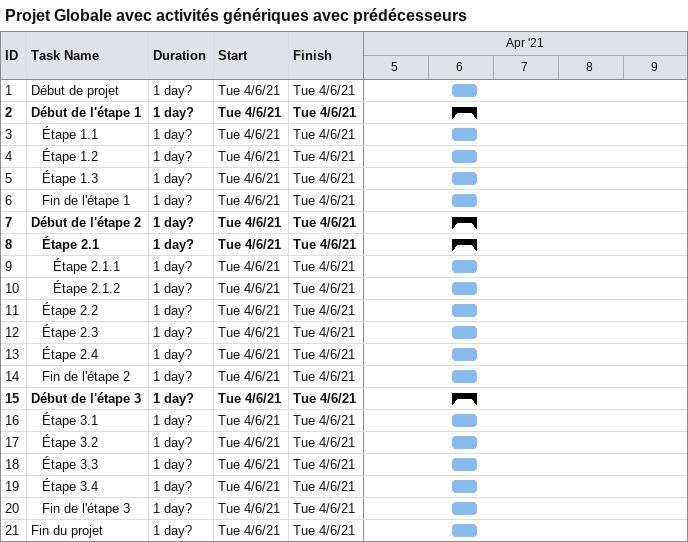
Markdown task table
Projet Globale avec activités génériques avec prédécesseurs

| ID | Level | Task | Duration | Start | Finish |
|---|---|---|---|---|---|
| 1 | 1 | Début de projet | 1d? | 2021-04-06 | 2021-04-06 |
| 2 | 1 | **Début de l'étape 1** | 1d? | 2021-04-06 | 2021-04-06 |
| 3 | 2 | Étape 1.1 | 1d? | 2021-04-06 | 2021-04-06 |
| 4 | 2 | Étape 1.2 | 1d? | 2021-04-06 | 2021-04-06 |
| 5 | 2 | Étape 1.3 | 1d? | 2021-04-06 | 2021-04-06 |
| 6 | 2 | Fin de l'étape 1 | 1d? | 2021-04-06 | 2021-04-06 |
| 7 | 1 | **Début de l'étape 2** | 1d? | 2021-04-06 | 2021-04-06 |
| 8 | 2 | **Étape 2.1** | 1d? | 2021-04-06 | 2021-04-06 |
| 9 | 3 | Étape 2.1.1 | 1d? | 2021-04-06 | 2021-04-06 |
| 10 | 3 | Étape 2.1.2 | 1d? | 2021-04-06 | 2021-04-06 |
| 11 | 2 | Étape 2.2 | 1d? | 2021-04-06 | 2021-04-06 |
| 12 | 2 | Étape 2.3 | 1d? | 2021-04-06 | 2021-04-06 |
| 13 | 2 | Étape 2.4 | 1d? | 2021-04-06 | 2021-04-06 |
| 14 | 2 | Fin de l'étape 2 | 1d? | 2021-04-06 | 2021-04-06 |
| 15 | 1 | **Début de l'étape 3** | 1d? | 2021-04-06 | 2021-04-06 |
| 16 | 2 | Étape 3.1 | 1d? | 2021-04-06 | 2021-04-06 |
| 17 | 2 | Étape 3.2 | 1d? | 2021-04-06 | 2021-04-06 |
| 18 | 2 | Étape 3.3 | 1d? | 2021-04-06 | 2021-04-06 |
| 19 | 2 | Étape 3.4 | 1d? | 2021-04-06 | 2021-04-06 |
| 20 | 2 | Fin de l'étape 3 | 1d? | 2021-04-06 | 2021-04-06 |
| 21 | 1 | Fin du projet | 1d? | 2021-04-06 | 2021-04-06 |
